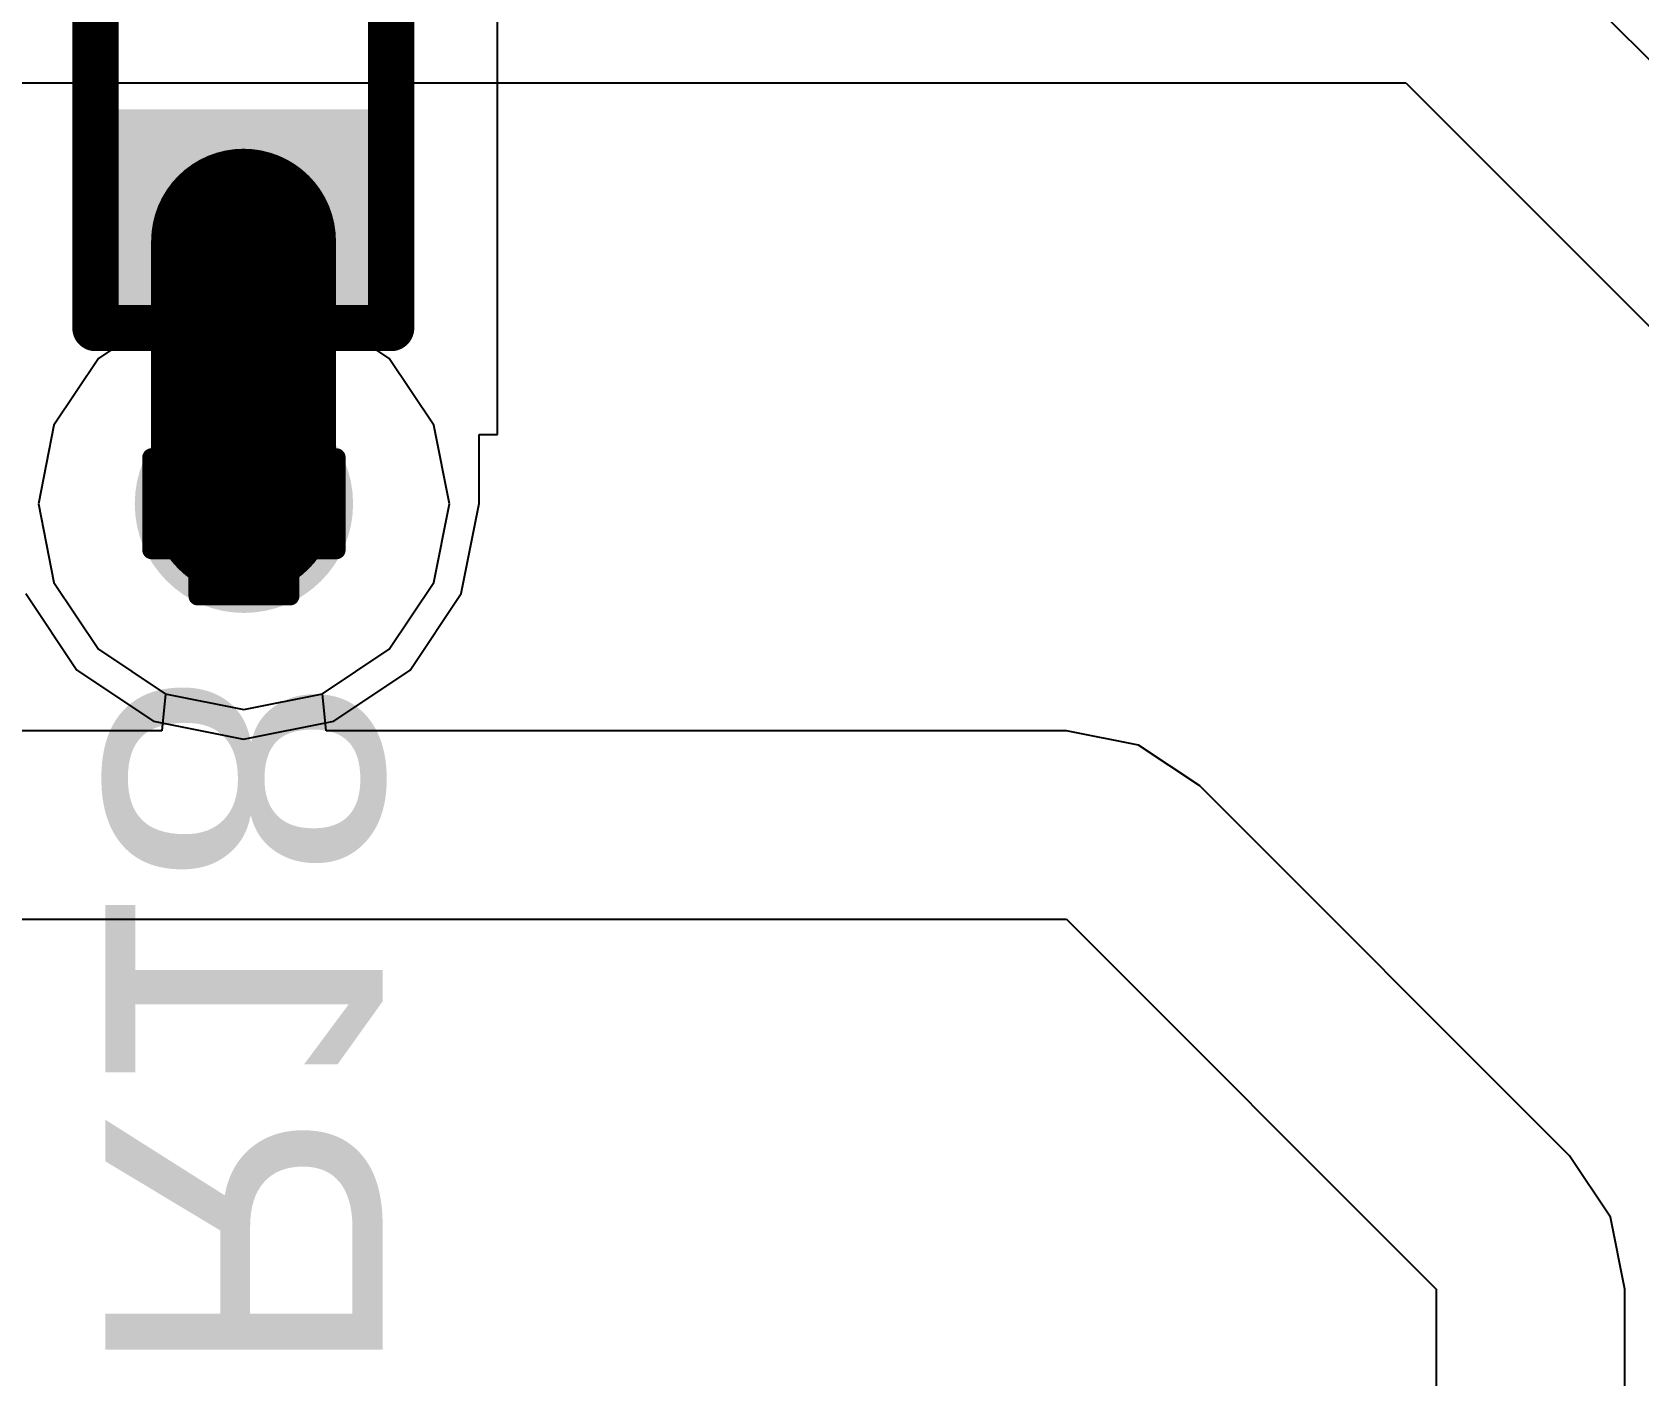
# Model space of a CAD drawing. Header units: inches. Extents: x 0 to 198, y 0 to 199.
# Drawn here: x 0.6581 to 0.8319, y 2.4606 to 2.6059 of the extents above; entities that cross this region are included whole.
import ezdxf

# ---------------------------------------------------------------- set-up
doc = ezdxf.new("R2010")
doc.units = ezdxf.units.IN
doc.header["$MEASUREMENT"] = 0
for name, color, linetype in [('Bottom Layer', 5, 'Continuous'), ('Bottom Overlay', 54, 'Continuous'), ('Bottom Paste', 16, 'Continuous'), ('Bottom Solder', 6, 'Continuous'), ('Drill Drawing', 1, 'Continuous'), ('Layer 1', 16, 'Continuous'), ('Layer 2', 76, 'Continuous'), ('Top Layer', 1, 'Continuous'), ('Via Holes', 16, 'Continuous')]:
    doc.layers.add(name, color=color, linetype=linetype)
doc.styles.add('Arial', font='', dxfattribs={"height": 0.2})
doc.styles.get('Arial').set_extended_font_data('Arial')

# ---------------------------------------------------------------- blocks, each defined once
blk = doc.blocks.new('R___0402_B_173')
at = {"layer": 'Bottom Layer'}
for points in [[(-0.0095, 0.0125), (-0.0095, -0.0125), (-0.0275, -0.0125), (-0.0275, 0.0125)], [(0.0275, 0.0125), (0.0275, -0.0125), (0.0095, -0.0125), (0.0095, 0.0125)]]:
    blk.add_hatch(color=5, dxfattribs=at).paths.add_polyline_path(points)
at = {"layer": 'Bottom Paste'}
for points in [[(-0.0095, 0.0125), (-0.0095, -0.0125), (-0.0275, -0.0125), (-0.0275, 0.0125)], [(0.0275, 0.0125), (0.0275, -0.0125), (0.0095, -0.0125), (0.0095, 0.0125)]]:
    blk.add_hatch(color=16, dxfattribs=at).paths.add_polyline_path(points)
at = {"layer": 'Bottom Solder'}
for points in [[(-0.00733, 0.01467), (-0.00733, -0.01466), (-0.02967, -0.01466), (-0.02967, 0.01467)], [(0.02967, 0.01467), (0.02967, -0.01466), (0.00733, -0.01466), (0.00733, 0.01467)]]:
    blk.add_hatch(color=6, dxfattribs=at).paths.add_polyline_path(points)
at = {"layer": 'Bottom Overlay'}
for points in [[(0.031, 0.016, 0.005, 0.005, 0), (-0.031, 0.016, 0.005, 0.005, 0)], [(-0.031, -0.016, 0.005, 0.005, 0), (-0.031, 0.016, 0.005, 0.005, 0)], [(0.031, -0.016, 0.005, 0.005, 0), (0.031, 0.016, 0.005, 0.005, 0)], [(0.032, 0.017, 0.000127, 0.000127, 0), (-0.032, 0.017, 0.000127, 0.000127, 0)], [(0.031, -0.016, 0.005, 0.005, 0), (-0.031, -0.016, 0.005, 0.005, 0)]]:
    blk.add_lwpolyline(points, format="xyseb", dxfattribs=at)
for points in [[(-0.03225, 0.016, 0.0025, 0.0025, 1), (-0.02975, 0.016, 0.0025, 0.0025, 1)], [(-0.03225, 0.016, 0.0025, 0.0025, 1), (-0.02975, 0.016, 0.0025, 0.0025, 1)], [(0.02975, 0.016, 0.0025, 0.0025, 1), (0.03225, 0.016, 0.0025, 0.0025, 1)], [(0.02975, 0.016, 0.0025, 0.0025, 1), (0.03225, 0.016, 0.0025, 0.0025, 1)], [(-0.03203, 0.017, 0.0000635, 0.0000635, 1), (-0.03197, 0.017, 0.0000635, 0.0000635, 1)], [(0.03197, 0.017, 0.0000635, 0.0000635, 1), (0.03203, 0.017, 0.0000635, 0.0000635, 1)], [(-0.03225, -0.016, 0.0025, 0.0025, 1), (-0.02975, -0.016, 0.0025, 0.0025, 1)], [(-0.03225, -0.016, 0.0025, 0.0025, 1), (-0.02975, -0.016, 0.0025, 0.0025, 1)], [(0.02975, -0.016, 0.0025, 0.0025, 1), (0.03225, -0.016, 0.0025, 0.0025, 1)], [(0.02975, -0.016, 0.0025, 0.0025, 1), (0.03225, -0.016, 0.0025, 0.0025, 1)]]:
    blk.add_lwpolyline(points, format="xyseb", close=True, dxfattribs=at)

msp = doc.modelspace()

# ---------------------------------------------------------------- hatches: boundary and pattern name
at = {"layer": 'Bottom Layer'}
h = msp.add_hatch(color=5, dxfattribs=at)
edge = h.paths.add_edge_path()
edge.add_arc((0.68101, 2.55494), 0.01181, 0, 360)
at = {"layer": 'Layer 1'}
h = msp.add_hatch(color=16, dxfattribs=at)
edge = h.paths.add_edge_path()
edge.add_arc((0.68101, 2.55494), 0.01181, 0, 360)
at = {"layer": 'Layer 2'}
h = msp.add_hatch(color=76, dxfattribs=at)
edge = h.paths.add_edge_path()
edge.add_arc((0.68101, 2.55494), 0.01181, 0, 360)
at = {"layer": 'Top Layer'}
h = msp.add_hatch(color=1, dxfattribs=at)
edge = h.paths.add_edge_path()
edge.add_arc((0.68101, 2.55494), 0.01181, 0, 360)
at = {"layer": 'Via Holes'}
h = msp.add_hatch(color=7, dxfattribs=at)
edge = h.paths.add_edge_path()
edge.add_arc((0.68101, 2.55494), 0.00591, 0, 360)

# ---------------------------------------------------------------- linework, layer by layer
at = {"layer": 'Bottom Layer'}
for p, q in [((0.70844, 2.59944), (0.70844, 2.62206)), ((0.70844, 2.56244), (0.70844, 2.59944)), ((0.70646, 2.55498), (0.70646, 2.56244)), ((0.70646, 2.56244), (0.70844, 2.56244)), ((0.70452, 2.54522), (0.70646, 2.55498)), ((0.65742, 2.54522), (0.66295, 2.53695)), ((0.699, 2.53695), (0.70452, 2.54522)), ((0.66295, 2.53695), (0.67122, 2.53143)), ((0.69073, 2.53143), (0.699, 2.53695)), ((0.67122, 2.53143), (0.68097, 2.52949)), ((0.68097, 2.52949), (0.69073, 2.53143))]:
    msp.add_line(p, q, dxfattribs=at)
msp.add_lwpolyline([(0.68097, 2.55498, 0.02, 0.02, 0), (0.68097, 2.58333, 0.02, 0.02, 0)], format="xyseb", dxfattribs=at)
for points in [[(0.67597, 2.58333, 0.01, 0.01, 1), (0.68597, 2.58333, 0.01, 0.01, 1)], [(0.67597, 2.55498, 0.01, 0.01, 1), (0.68597, 2.55498, 0.01, 0.01, 1)]]:
    msp.add_lwpolyline(points, format="xyseb", close=True, dxfattribs=at)
at = {"layer": 'Drill Drawing'}
for points in [[(0.67601, 2.55994, 0.002, 0.002, 0), (0.67601, 2.56494, 0.002, 0.002, 0)], [(0.67601, 2.56494, 0.002, 0.002, 0), (0.68601, 2.56494, 0.002, 0.002, 0)], [(0.68601, 2.55994, 0.002, 0.002, 0), (0.68601, 2.56494, 0.002, 0.002, 0)], [(0.67101, 2.54994, 0.002, 0.002, 0), (0.67101, 2.55994, 0.002, 0.002, 0)], [(0.67101, 2.55994, 0.002, 0.002, 0), (0.67601, 2.55994, 0.002, 0.002, 0)], [(0.67801, 2.55794, 0.002, 0.002, 0), (0.67801, 2.56094, 0.002, 0.002, 0)], [(0.67801, 2.56094, 0.002, 0.002, 0), (0.68401, 2.56094, 0.002, 0.002, 0)], [(0.68401, 2.55794, 0.002, 0.002, 0), (0.68401, 2.56094, 0.002, 0.002, 0)], [(0.68601, 2.55994, 0.002, 0.002, 0), (0.69101, 2.55994, 0.002, 0.002, 0)], [(0.69101, 2.54994, 0.002, 0.002, 0), (0.69101, 2.55994, 0.002, 0.002, 0)], [(0.67501, 2.55194, 0.002, 0.002, 0), (0.67501, 2.55794, 0.002, 0.002, 0)], [(0.67501, 2.55794, 0.002, 0.002, 0), (0.67801, 2.55794, 0.002, 0.002, 0)], [(0.68401, 2.55794, 0.002, 0.002, 0), (0.68701, 2.55794, 0.002, 0.002, 0)], [(0.68701, 2.55194, 0.002, 0.002, 0), (0.68701, 2.55794, 0.002, 0.002, 0)], [(0.67501, 2.55194, 0.002, 0.002, 0), (0.67801, 2.55194, 0.002, 0.002, 0)], [(0.67801, 2.54894, 0.002, 0.002, 0), (0.67801, 2.55194, 0.002, 0.002, 0)], [(0.68401, 2.55194, 0.002, 0.002, 0), (0.68701, 2.55194, 0.002, 0.002, 0)], [(0.68401, 2.54894, 0.002, 0.002, 0), (0.68401, 2.55194, 0.002, 0.002, 0)], [(0.67101, 2.54994, 0.002, 0.002, 0), (0.67601, 2.54994, 0.002, 0.002, 0)], [(0.67601, 2.54494, 0.002, 0.002, 0), (0.67601, 2.54994, 0.002, 0.002, 0)], [(0.68601, 2.54994, 0.002, 0.002, 0), (0.69101, 2.54994, 0.002, 0.002, 0)], [(0.68601, 2.54494, 0.002, 0.002, 0), (0.68601, 2.54994, 0.002, 0.002, 0)], [(0.67801, 2.54894, 0.002, 0.002, 0), (0.68401, 2.54894, 0.002, 0.002, 0)], [(0.67601, 2.54494, 0.002, 0.002, 0), (0.68601, 2.54494, 0.002, 0.002, 0)]]:
    msp.add_lwpolyline(points, format="xyseb", dxfattribs=at)
for points in [[(0.67551, 2.56494, 0.001, 0.001, 1), (0.67651, 2.56494, 0.001, 0.001, 1)], [(0.67551, 2.56494, 0.001, 0.001, 1), (0.67651, 2.56494, 0.001, 0.001, 1)], [(0.68551, 2.56494, 0.001, 0.001, 1), (0.68651, 2.56494, 0.001, 0.001, 1)], [(0.68551, 2.56494, 0.001, 0.001, 1), (0.68651, 2.56494, 0.001, 0.001, 1)], [(0.67051, 2.55994, 0.001, 0.001, 1), (0.67151, 2.55994, 0.001, 0.001, 1)], [(0.67051, 2.55994, 0.001, 0.001, 1), (0.67151, 2.55994, 0.001, 0.001, 1)], [(0.67551, 2.55994, 0.001, 0.001, 1), (0.67651, 2.55994, 0.001, 0.001, 1)], [(0.67551, 2.55994, 0.001, 0.001, 1), (0.67651, 2.55994, 0.001, 0.001, 1)], [(0.67751, 2.56094, 0.001, 0.001, 1), (0.67851, 2.56094, 0.001, 0.001, 1)], [(0.67751, 2.56094, 0.001, 0.001, 1), (0.67851, 2.56094, 0.001, 0.001, 1)], [(0.68351, 2.56094, 0.001, 0.001, 1), (0.68451, 2.56094, 0.001, 0.001, 1)], [(0.68351, 2.56094, 0.001, 0.001, 1), (0.68451, 2.56094, 0.001, 0.001, 1)], [(0.68551, 2.55994, 0.001, 0.001, 1), (0.68651, 2.55994, 0.001, 0.001, 1)], [(0.68551, 2.55994, 0.001, 0.001, 1), (0.68651, 2.55994, 0.001, 0.001, 1)], [(0.69051, 2.55994, 0.001, 0.001, 1), (0.69151, 2.55994, 0.001, 0.001, 1)], [(0.69051, 2.55994, 0.001, 0.001, 1), (0.69151, 2.55994, 0.001, 0.001, 1)], [(0.67451, 2.55794, 0.001, 0.001, 1), (0.67551, 2.55794, 0.001, 0.001, 1)], [(0.67451, 2.55794, 0.001, 0.001, 1), (0.67551, 2.55794, 0.001, 0.001, 1)], [(0.67751, 2.55794, 0.001, 0.001, 1), (0.67851, 2.55794, 0.001, 0.001, 1)], [(0.67751, 2.55794, 0.001, 0.001, 1), (0.67851, 2.55794, 0.001, 0.001, 1)], [(0.68351, 2.55794, 0.001, 0.001, 1), (0.68451, 2.55794, 0.001, 0.001, 1)], [(0.68351, 2.55794, 0.001, 0.001, 1), (0.68451, 2.55794, 0.001, 0.001, 1)], [(0.68651, 2.55794, 0.001, 0.001, 1), (0.68751, 2.55794, 0.001, 0.001, 1)], [(0.68651, 2.55794, 0.001, 0.001, 1), (0.68751, 2.55794, 0.001, 0.001, 1)], [(0.67451, 2.55194, 0.001, 0.001, 1), (0.67551, 2.55194, 0.001, 0.001, 1)], [(0.67451, 2.55194, 0.001, 0.001, 1), (0.67551, 2.55194, 0.001, 0.001, 1)], [(0.67751, 2.55194, 0.001, 0.001, 1), (0.67851, 2.55194, 0.001, 0.001, 1)], [(0.67751, 2.55194, 0.001, 0.001, 1), (0.67851, 2.55194, 0.001, 0.001, 1)], [(0.68351, 2.55194, 0.001, 0.001, 1), (0.68451, 2.55194, 0.001, 0.001, 1)], [(0.68351, 2.55194, 0.001, 0.001, 1), (0.68451, 2.55194, 0.001, 0.001, 1)], [(0.68651, 2.55194, 0.001, 0.001, 1), (0.68751, 2.55194, 0.001, 0.001, 1)], [(0.68651, 2.55194, 0.001, 0.001, 1), (0.68751, 2.55194, 0.001, 0.001, 1)], [(0.67051, 2.54994, 0.001, 0.001, 1), (0.67151, 2.54994, 0.001, 0.001, 1)], [(0.67051, 2.54994, 0.001, 0.001, 1), (0.67151, 2.54994, 0.001, 0.001, 1)], [(0.67551, 2.54994, 0.001, 0.001, 1), (0.67651, 2.54994, 0.001, 0.001, 1)], [(0.67551, 2.54994, 0.001, 0.001, 1), (0.67651, 2.54994, 0.001, 0.001, 1)], [(0.68551, 2.54994, 0.001, 0.001, 1), (0.68651, 2.54994, 0.001, 0.001, 1)], [(0.68551, 2.54994, 0.001, 0.001, 1), (0.68651, 2.54994, 0.001, 0.001, 1)], [(0.69051, 2.54994, 0.001, 0.001, 1), (0.69151, 2.54994, 0.001, 0.001, 1)], [(0.69051, 2.54994, 0.001, 0.001, 1), (0.69151, 2.54994, 0.001, 0.001, 1)], [(0.67751, 2.54894, 0.001, 0.001, 1), (0.67851, 2.54894, 0.001, 0.001, 1)], [(0.67751, 2.54894, 0.001, 0.001, 1), (0.67851, 2.54894, 0.001, 0.001, 1)], [(0.68351, 2.54894, 0.001, 0.001, 1), (0.68451, 2.54894, 0.001, 0.001, 1)], [(0.68351, 2.54894, 0.001, 0.001, 1), (0.68451, 2.54894, 0.001, 0.001, 1)], [(0.67551, 2.54494, 0.001, 0.001, 1), (0.67651, 2.54494, 0.001, 0.001, 1)], [(0.67551, 2.54494, 0.001, 0.001, 1), (0.67651, 2.54494, 0.001, 0.001, 1)], [(0.68551, 2.54494, 0.001, 0.001, 1), (0.68651, 2.54494, 0.001, 0.001, 1)], [(0.68551, 2.54494, 0.001, 0.001, 1), (0.68651, 2.54494, 0.001, 0.001, 1)]]:
    msp.add_lwpolyline(points, format="xyseb", close=True, dxfattribs=at)
at = {"layer": 'Layer 1'}
for p, q in [((0.68101, 2.57718), (0.6725, 2.57549)), ((0.68952, 2.57549), (0.68101, 2.57718)), ((0.6725, 2.57549), (0.66528, 2.57066)), ((0.69673, 2.57066), (0.68952, 2.57549)), ((0.66528, 2.57066), (0.66046, 2.56345)), ((0.70155, 2.56345), (0.69673, 2.57066)), ((0.66046, 2.56345), (0.65877, 2.55494)), ((0.70325, 2.55494), (0.70155, 2.56345)), ((0.65877, 2.55494), (0.66046, 2.54643)), ((0.70155, 2.54643), (0.70325, 2.55494)), ((0.66046, 2.54643), (0.66528, 2.53921)), ((0.69673, 2.53921), (0.70155, 2.54643)), ((0.66528, 2.53921), (0.6725, 2.53439)), ((0.68952, 2.53439), (0.69673, 2.53921)), ((0.6725, 2.53439), (0.68101, 2.5327)), ((0.68101, 2.5327), (0.68952, 2.53439))]:
    msp.add_line(p, q, dxfattribs=at)
at = {"layer": 'Top Layer'}
for p, q in [((0.83952, 2.59648), (0.81515, 2.62085)), ((0.5083, 2.60046), (0.8067, 2.60046)), ((0.8067, 2.60046), (0.8251, 2.58206)), ((0.8251, 2.58206), (0.8251, 2.58206)), ((0.8251, 2.58206), (0.8435, 2.56366)), ((0.68101, 2.57718), (0.6725, 2.57549)), ((0.68952, 2.57549), (0.68101, 2.57718)), ((0.6725, 2.57549), (0.66528, 2.57066)), ((0.69673, 2.57066), (0.68952, 2.57549)), ((0.66528, 2.57066), (0.66046, 2.56345)), ((0.70155, 2.56345), (0.69673, 2.57066)), ((0.66046, 2.56345), (0.65877, 2.55494)), ((0.70325, 2.55494), (0.70155, 2.56345)), ((0.65877, 2.55494), (0.66046, 2.54643)), ((0.70155, 2.54643), (0.70325, 2.55494)), ((0.66046, 2.54643), (0.66528, 2.53921)), ((0.69673, 2.53921), (0.70155, 2.54643)), ((0.66528, 2.53921), (0.6725, 2.53439)), ((0.68952, 2.53439), (0.69673, 2.53921)), ((0.67251, 2.53439), (0.67212, 2.53039)), ((0.6725, 2.53439), (0.67251, 2.53439)), ((0.6899, 2.53039), (0.68951, 2.53439)), ((0.68951, 2.53439), (0.68952, 2.53439)), ((0.67212, 2.53039), (0.57331, 2.53039)), ((0.77, 2.53039), (0.6899, 2.53039)), ((0.7778, 2.52884), (0.77, 2.53039)), ((0.78442, 2.52442), (0.7778, 2.52884)), ((0.82442, 2.48442), (0.78442, 2.52442)), ((0.57331, 2.51), (0.77, 2.51)), ((0.77, 2.51), (0.81, 2.47)), ((0.82884, 2.4778), (0.82442, 2.48442)), ((0.83039, 2.47), (0.82884, 2.4778)), ((0.81, 2.47), (0.81, 1.44745)), ((0.83039, 1.44745), (0.83039, 2.47))]:
    msp.add_line(p, q, dxfattribs=at)

# ---------------------------------------------------------------- block references
at = {"rotation": 270}
msp.add_blockref('R___0402_B_173', (0.68094, 2.60494), dxfattribs=at)

# ---------------------------------------------------------------- texts
at = {"layer": 'Bottom Overlay', "style": 'Arial', "text_generation_flag": 2}
msp.add_text('R18', height=0.03, rotation=270, dxfattribs=at).set_placement((0.66601, 2.46001))

doc.saveas('drawing.dxf')
